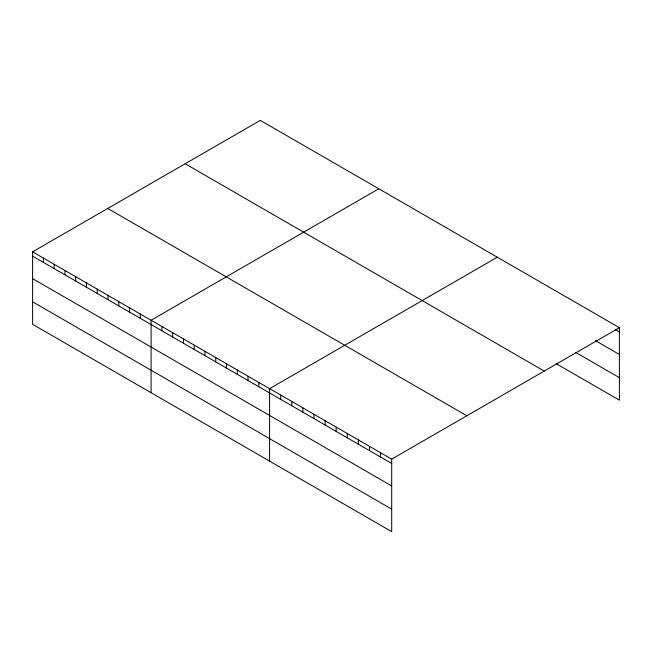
<?xml version="1.0" encoding="UTF-8"?>
<svg xmlns="http://www.w3.org/2000/svg" width="652" height="652" viewBox="0 0 652 652"><rect width="100%" height="100%" fill="white"/><g stroke="black" fill="none" stroke-linecap="round" stroke-linejoin="round"><path stroke-width="0.98" d="M391.697 485.952L391.697 459.155L32.6 251.835L32.6 324.313L391.697 531.633L391.697 485.952L32.6 278.632M556.221 363.694L619.4 400.165L619.4 327.687L260.303 120.367L32.6 251.835M378.804 188.787L151.101 320.246L151.101 392.724M497.305 257.198L269.602 388.665L269.602 461.143M391.697 459.155L619.4 327.687M615.129 329.529L619.4 331.99M595.496 340.686L619.4 354.492M575.855 352.528L619.4 377.671M185.16 163.75L544.257 371.07M107.743 208.453L466.84 415.772M32.6 256.138L391.697 463.458M32.6 301.811L391.697 509.13M380.597 452.749L380.597 457.052M369.497 446.335L369.497 450.638M358.396 439.929L358.396 444.232M347.296 433.523L347.296 437.826M336.196 427.117L336.196 431.412M325.095 420.703L325.095 425.006M314.003 414.297L314.003 418.6M302.903 407.891L302.903 412.194M291.803 401.477L291.803 405.78M280.702 395.071L280.702 399.374M258.828 382.447L258.828 386.75M248.053 376.228L248.053 380.532M237.287 370.01L237.287 374.305M226.513 363.783L226.513 368.087M215.739 357.565L215.739 361.868M204.964 351.346L204.964 355.65M194.19 345.128L194.19 349.431M183.416 338.91L183.416 343.213M172.65 332.691L172.65 336.994M161.875 326.465L161.875 330.768M140.327 314.028L140.327 318.331M129.552 307.809L129.552 312.112M118.786 301.591L118.786 305.894M108.012 295.372L108.012 299.675M97.238 289.154L97.238 293.457M86.463 282.927L86.463 287.23M75.689 276.709L75.689 281.012M64.915 270.49L64.915 274.794M54.149 264.272L54.149 268.575M43.374 258.053L43.374 262.357"/></g></svg>
